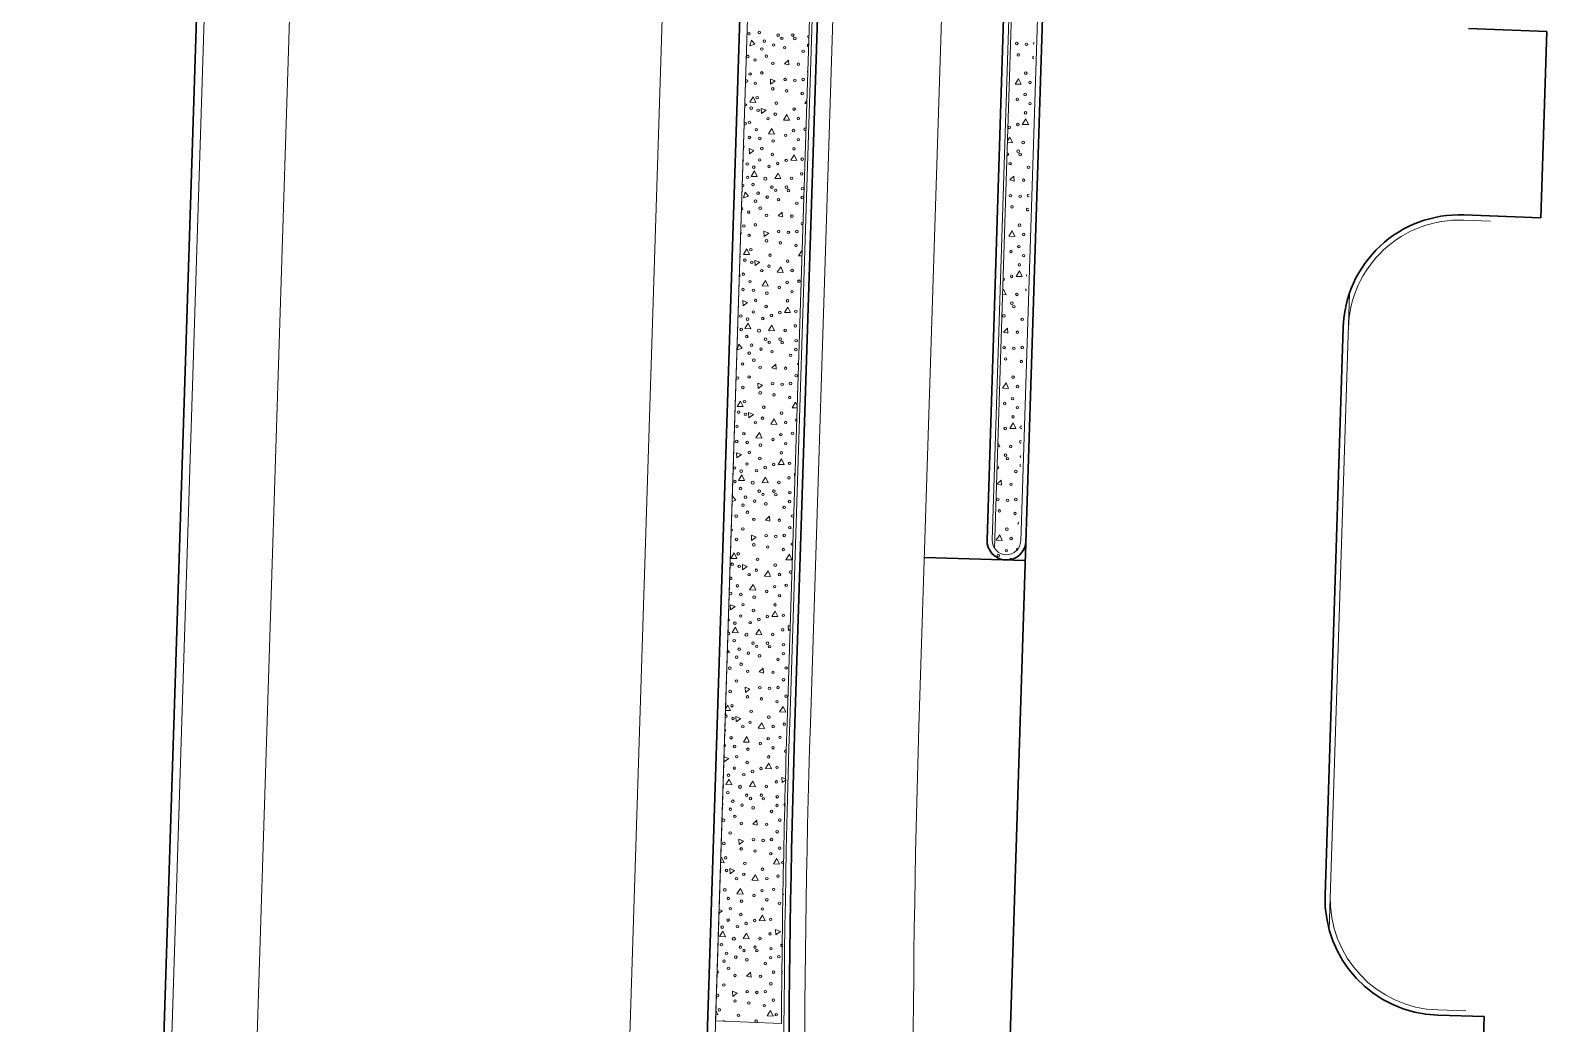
# Model space of a CAD drawing. Extents: x 2536801 to 2538856, y 7112140 to 7131569.
# Drawn here: x 2538213.5 to 2538408.9, y 7127485.2 to 7127613.2 of the extents above; entities that cross this region are included whole.
import ezdxf

# ---------------------------------------------------------------- set-up
doc = ezdxf.new("R2010")
doc.units = 0
doc.header["$LTSCALE"] = 100
doc.header["$MEASUREMENT"] = 0
for name, color, linetype, lineweight in [('D_BOC_FR', 3, 'Continuous', 13), ('D_BOC_RMP', 1, 'Continuous', 13), ('D_CTB_1', 2, 'Continuous', 0), ('D_DRVWY_1', 6, 'Continuous', 30), ('D_EOS_ML', 7, 'Continuous', 30), ('D_EOS_RMP', 1, 'Continuous', 30), ('D_EOT_ML', 7, 'Continuous', 13), ('D_EOT_RMP', 1, 'Continuous', 13), ('D_FOC_FR', 3, 'Continuous', 30), ('D_RIPRAP_1', 7, 'Continuous', 0)]:
    doc.layers.add(name, color=color, linetype=linetype, lineweight=lineweight)

msp = doc.modelspace()

# ---------------------------------------------------------------- linework, layer by layer
at = {"layer": 'D_BOC_FR', "lineweight": 0}
for p, q in [((2538341.15, 7127547.37), (2538360, 7128139.07)), ((2538380.91, 7127497.32), (2538383.52, 7127579.28))]:
    msp.add_line(p, q, dxfattribs=at)
at = {"layer": 'D_BOC_FR', "lineweight": 0, "extrusion": (0, 0, -1)}
msp.add_arc((-2538339.31, 7127547.43), 1.83, 181.8251, 271.8251, dxfattribs=at)
at = {"layer": 'D_BOC_RMP', "lineweight": 0}
for p, q in [((2538311.37, 7127523.97), (2538326.2, 7127989.51)), ((2538337.46, 7127547.49), (2538341.82, 7127684.3))]:
    msp.add_line(p, q, dxfattribs=at)
msp.add_arc((2538339.3, 7127547.43), 1.83, 178.1751, 268.1746, dxfattribs=at)
at = {"layer": 'D_BOC_RMP', "lineweight": 0, "extrusion": (0, 0, -1)}
msp.add_arc((-2539813.27, 7127476.11), 1502.67, 357.82511, 1.82493, dxfattribs=at)
at = {"layer": 'D_CTB_1', "linetype": 'Continuous', "lineweight": 0, "ltscale": 0.025}
for p, q in [((2538079.62, 7122710.13), (2538251.41, 7128101.79)), ((2538295.44, 7127285.57), (2538320.33, 7128066.91))]:
    msp.add_line(p, q, dxfattribs=at)
at = {"layer": 'D_DRVWY_1'}
for p, q in [((2538398.87, 7127613.38), (2538408.94, 7127613.01)), ((2538408.17, 7127589.02), (2538408.94, 7127613.01)), ((2538398.26, 7127589.39), (2538408.17, 7127589.02)), ((2538394.9, 7127486.29), (2538400.89, 7127486.1)), ((2538400.13, 7127462.11), (2538400.89, 7127486.1))]:
    msp.add_line(p, q, dxfattribs=at)
at = {"layer": 'D_DRVWY_1', "lineweight": 0}
for p, q in [((2538398.24, 7127588.72), (2538401.71, 7127588.59)), ((2538394.92, 7127486.96), (2538398.5, 7127486.84))]:
    msp.add_line(p, q, dxfattribs=at)
at = {"layer": 'D_DRVWY_1', "extrusion": (0, 0, -1)}
msp.add_arc((-2538397.7, 7127574.4), 15, 1.8251, 92.1307, dxfattribs=at)
at = {"layer": 'D_DRVWY_1', "lineweight": 0, "extrusion": (0, 0, -1)}
msp.add_arc((-2538397.7, 7127574.4), 14.33, 1.8251, 92.1307, dxfattribs=at)
at = {"layer": 'D_DRVWY_1'}
msp.add_arc((2538395.37, 7127501.28), 15, 178.1749, 268.1749, dxfattribs=at)
at = {"layer": 'D_DRVWY_1', "lineweight": 0}
msp.add_arc((2538395.37, 7127501.28), 14.33, 178.1749, 268.1749, dxfattribs=at)
at = {"layer": 'D_EOS_ML'}
for p, q in [((2537888.54, 7116744.4), (2538250.41, 7128101.82)), ((2538239.41, 7125558.6), (2538319.33, 7128066.94))]:
    msp.add_line(p, q, dxfattribs=at)
at = {"layer": 'D_EOS_RMP'}
for p, q in [((2538312.04, 7127523.95), (2538326.87, 7127989.49)), ((2538336.8, 7127547.51), (2538350.86, 7127988.73)), ((2538341.73, 7127544.85), (2538328.72, 7127545.27))]:
    msp.add_line(p, q, dxfattribs=at)
msp.add_arc((2538339.3, 7127547.43), 2.5, 178.1751, 268.1746, dxfattribs=at)
at = {"layer": 'D_EOS_RMP', "extrusion": (0, 0, -1)}
msp.add_arc((-2539813.27, 7127476.11), 1502, 357.82511, 1.82493, dxfattribs=at)
at = {"layer": 'D_EOT_ML'}
for p, q in [((2537900.53, 7116744.02), (2538262.4, 7128101.44)), ((2538218.53, 7125217.38), (2538310.38, 7128099.91))]:
    msp.add_line(p, q, dxfattribs=at)
at = {"layer": 'D_EOT_RMP'}
for p, q in [((2538314.03, 7127523.88), (2538328.87, 7127989.43)), ((2538328.03, 7127523.44), (2538342.86, 7127988.98))]:
    msp.add_line(p, q, dxfattribs=at)
at = {"layer": 'D_EOT_RMP', "extrusion": (0, 0, -1)}
for radius in [1500, 1486]:
    msp.add_arc((-2539813.27, 7127476.11), radius, 357.82511, 1.82493, dxfattribs=at)
at = {"layer": 'D_FOC_FR', "color": 3}
msp.add_line((2538333.34, 7127281.42), (2538360.67, 7128139.05), dxfattribs=at)
at = {"layer": 'D_FOC_FR'}
msp.add_line((2538380.38, 7127501.76), (2538382.71, 7127574.88), dxfattribs=at)
at = {"layer": 'D_FOC_FR', "color": 3, "extrusion": (0, 0, -1)}
msp.add_arc((-2538339.31, 7127547.43), 2.5, 181.8251, 271.8251, dxfattribs=at)
at = {"layer": 'D_RIPRAP_1', "color": 7, "lineweight": 0}
for p, q in [((2538320.33, 7128066.9), (2538301.81, 7127485.55)), ((2538311.04, 7127523.98), (2538325.87, 7127989.52)), ((2538301.81, 7127485.55), (2538310.3, 7127485.2))]:
    msp.add_line(p, q, dxfattribs=at)
at = {"layer": 'D_RIPRAP_1', "color": 7, "linetype": 'Continuous', "lineweight": 0}
for p, q in [((2538310.68, 7127608.84), (2538311.19, 7127609.33)), ((2538311.25, 7127608.7), (2538310.68, 7127608.84)), ((2538311.19, 7127609.33), (2538311.25, 7127608.7)), ((2538339.73, 7127593.89), (2538340.24, 7127594.38)), ((2538340.31, 7127593.75), (2538339.73, 7127593.89)), ((2538340.24, 7127594.38), (2538340.31, 7127593.75)), ((2538309.86, 7127589.25), (2538310.38, 7127589.75)), ((2538310.44, 7127589.12), (2538309.86, 7127589.25)), ((2538310.38, 7127589.75), (2538310.44, 7127589.12)), ((2538338.91, 7127574.3), (2538339.43, 7127574.8)), ((2538339.49, 7127574.17), (2538338.91, 7127574.3)), ((2538339.43, 7127574.8), (2538339.49, 7127574.17)), ((2538309.05, 7127569.67), (2538309.57, 7127570.16)), ((2538309.63, 7127569.53), (2538309.05, 7127569.67)), ((2538309.57, 7127570.16), (2538309.63, 7127569.53)), ((2538338.1, 7127554.72), (2538338.62, 7127555.21)), ((2538338.68, 7127554.58), (2538338.1, 7127554.72)), ((2538338.62, 7127555.21), (2538338.68, 7127554.58)), ((2538308.24, 7127550.08), (2538308.75, 7127550.58)), ((2538308.82, 7127549.95), (2538308.24, 7127550.08)), ((2538308.75, 7127550.58), (2538308.82, 7127549.95)), ((2538307.42, 7127530.5), (2538307.94, 7127530.99)), ((2538308, 7127530.36), (2538307.42, 7127530.5)), ((2538307.94, 7127530.99), (2538308, 7127530.36)), ((2538306.61, 7127510.91), (2538307.13, 7127511.41)), ((2538307.19, 7127510.78), (2538306.61, 7127510.91)), ((2538307.13, 7127511.41), (2538307.19, 7127510.78)), ((2538305.8, 7127491.32), (2538306.32, 7127491.82)), ((2538306.38, 7127491.19), (2538305.8, 7127491.32)), ((2538306.32, 7127491.82), (2538306.38, 7127491.19))]:
    msp.add_line(p, q, dxfattribs=at)
at = {"layer": 'D_RIPRAP_1', "color": 7, "lineweight": 0, "flags": 128}
msp.add_lwpolyline([(2538351.86, 7127988.69), (2538342.16, 7127684.29), (2538337.76, 7127546.43)], dxfattribs=at)
at = {"layer": 'D_RIPRAP_1', "color": 7, "linetype": 'Continuous', "lineweight": 0, "flags": 128}
for points in [[(2538306.85, 7127611.37), (2538306.21, 7127611.16), (2538306.42, 7127611.91)], [(2538308.9, 7127606.21), (2538308.87, 7127606.88), (2538309.48, 7127606.64)], [(2538341.21, 7127606.21), (2538340.43, 7127606.24), (2538340.87, 7127606.93)], [(2538306.99, 7127603.86), (2538306.22, 7127603.89), (2538306.66, 7127604.58)], [(2538307.73, 7127602.43), (2538307.7, 7127603.1), (2538308.31, 7127602.86)], [(2538311.35, 7127601.57), (2538310.57, 7127601.6), (2538311.01, 7127602.3)], [(2538342.13, 7127601.02), (2538341.35, 7127601.05), (2538341.79, 7127601.75)], [(2538309.42, 7127599.79), (2538308.64, 7127599.82), (2538309.08, 7127600.52)], [(2538306.18, 7127597.25), (2538306.14, 7127597.92), (2538306.76, 7127597.68)], [(2538312.27, 7127596.38), (2538311.49, 7127596.42), (2538311.93, 7127597.11)], [(2538307.17, 7127594.32), (2538306.39, 7127594.35), (2538306.83, 7127595.05)], [(2538310.21, 7127594.06), (2538309.44, 7127594.09), (2538309.88, 7127594.78)], [(2538306.04, 7127591.79), (2538305.4, 7127591.57), (2538305.61, 7127592.32)], [(2538308.09, 7127586.62), (2538308.05, 7127587.29), (2538308.67, 7127587.05)], [(2538340.4, 7127586.62), (2538339.62, 7127586.65), (2538340.06, 7127587.35)], [(2538306.18, 7127584.27), (2538305.4, 7127584.3), (2538305.84, 7127585)], [(2538306.92, 7127582.85), (2538306.88, 7127583.52), (2538307.5, 7127583.28)], [(2538310.53, 7127581.98), (2538309.76, 7127582.02), (2538310.2, 7127582.71)], [(2538341.32, 7127581.43), (2538340.54, 7127581.47), (2538340.98, 7127582.16)], [(2538308.6, 7127580.21), (2538307.83, 7127580.24), (2538308.26, 7127580.93)], [(2538305.36, 7127577.67), (2538305.33, 7127578.34), (2538305.94, 7127578.09)], [(2538311.45, 7127576.8), (2538310.68, 7127576.83), (2538311.12, 7127577.52)], [(2538306.35, 7127574.73), (2538305.58, 7127574.77), (2538306.02, 7127575.46)], [(2538309.4, 7127574.47), (2538308.62, 7127574.5), (2538309.06, 7127575.2)], [(2538305.22, 7127572.2), (2538304.59, 7127571.99), (2538304.79, 7127572.74)], [(2538307.28, 7127567.04), (2538307.24, 7127567.71), (2538307.86, 7127567.47)], [(2538339.58, 7127567.04), (2538338.81, 7127567.07), (2538339.25, 7127567.76)], [(2538305.37, 7127564.69), (2538304.59, 7127564.72), (2538305.03, 7127565.41)], [(2538306.11, 7127563.26), (2538306.07, 7127563.93), (2538306.69, 7127563.69)], [(2538309.72, 7127562.4), (2538308.94, 7127562.43), (2538309.38, 7127563.13)], [(2538340.5, 7127561.85), (2538339.73, 7127561.88), (2538340.17, 7127562.58)], [(2538307.79, 7127560.62), (2538307.01, 7127560.65), (2538307.45, 7127561.35)], [(2538304.55, 7127558.08), (2538304.52, 7127558.75), (2538305.13, 7127558.51)], [(2538310.64, 7127557.21), (2538309.86, 7127557.25), (2538310.3, 7127557.94)], [(2538305.54, 7127555.15), (2538304.76, 7127555.18), (2538305.2, 7127555.88)], [(2538308.59, 7127554.89), (2538307.81, 7127554.92), (2538308.25, 7127555.61)], [(2538306.46, 7127547.45), (2538306.43, 7127548.12), (2538307.04, 7127547.88)], [(2538338.77, 7127547.45), (2538337.99, 7127547.48), (2538338.43, 7127548.18)], [(2538304.56, 7127545.1), (2538303.78, 7127545.13), (2538304.22, 7127545.83)], [(2538305.29, 7127543.68), (2538305.26, 7127544.35), (2538305.87, 7127544.11)], [(2538311.66, 7127544.93), (2538310.88, 7127544.96), (2538311.32, 7127545.66)], [(2538308.91, 7127542.81), (2538308.13, 7127542.85), (2538308.57, 7127543.54)], [(2538306.98, 7127541.04), (2538306.2, 7127541.07), (2538306.64, 7127541.76)], [(2538303.74, 7127538.49), (2538303.7, 7127539.16), (2538304.32, 7127538.92)], [(2538309.83, 7127537.63), (2538309.05, 7127537.66), (2538309.49, 7127538.35)], [(2538304.73, 7127535.56), (2538303.95, 7127535.6), (2538304.39, 7127536.29)], [(2538307.78, 7127535.3), (2538307, 7127535.33), (2538307.44, 7127536.03)], [(2538305.65, 7127527.87), (2538305.62, 7127528.54), (2538306.23, 7127528.3)], [(2538304.48, 7127524.09), (2538304.44, 7127524.76), (2538305.06, 7127524.52)], [(2538310.85, 7127525.34), (2538310.07, 7127525.38), (2538310.51, 7127526.07)], [(2538308.1, 7127523.23), (2538307.32, 7127523.26), (2538307.76, 7127523.96)], [(2538306.16, 7127521.45), (2538305.39, 7127521.48), (2538305.83, 7127522.18)], [(2538309.01, 7127518.04), (2538308.24, 7127518.07), (2538308.68, 7127518.77)], [(2538303.91, 7127515.98), (2538303.14, 7127516.01), (2538303.58, 7127516.7)], [(2538306.96, 7127515.72), (2538306.19, 7127515.75), (2538306.62, 7127516.44)], [(2538304.84, 7127508.28), (2538304.8, 7127508.95), (2538305.42, 7127508.71)], [(2538303.67, 7127504.51), (2538303.63, 7127505.18), (2538304.25, 7127504.94)], [(2538310.03, 7127505.76), (2538309.26, 7127505.79), (2538309.7, 7127506.49)], [(2538307.28, 7127503.64), (2538306.5, 7127503.68), (2538306.94, 7127504.37)], [(2538305.35, 7127501.87), (2538304.57, 7127501.9), (2538305.01, 7127502.59)], [(2538308.2, 7127498.46), (2538307.42, 7127498.49), (2538307.86, 7127499.18)], [(2538309.58, 7127496.66), (2538309.55, 7127497.33), (2538310.16, 7127497.09)], [(2538303.1, 7127496.39), (2538302.32, 7127496.43), (2538302.76, 7127497.12)], [(2538306.15, 7127496.13), (2538305.37, 7127496.16), (2538305.81, 7127496.86)], [(2538304.03, 7127488.7), (2538303.99, 7127489.37), (2538304.61, 7127489.13)], [(2538309.22, 7127486.17), (2538308.44, 7127486.21), (2538308.88, 7127486.9)]]:
    msp.add_lwpolyline(points, close=True, dxfattribs=at)
for points in [[(2538305.57, 7127603.72), (2538305.85, 7127603.61), (2538305.56, 7127603.39)], [(2538313.58, 7127603.71), (2538313.32, 7127603.72), (2538313.59, 7127604.14)], [(2538339.44, 7127598.94), (2538339.74, 7127599.42), (2538340.08, 7127598.69), (2538339.43, 7127598.72)], [(2538305.34, 7127596.52), (2538305.43, 7127596.33), (2538305.34, 7127596.33)], [(2538304.95, 7127584.06), (2538305.04, 7127584.02), (2538304.94, 7127583.95)], [(2538312.95, 7127584.11), (2538312.51, 7127584.13), (2538312.95, 7127584.83), (2538312.97, 7127584.77)], [(2538338.82, 7127579.67), (2538338.93, 7127579.83), (2538339.27, 7127579.11), (2538338.81, 7127579.13)], [(2538312.33, 7127564.52), (2538311.7, 7127564.55), (2538312.13, 7127565.24), (2538312.34, 7127564.81)], [(2538338.2, 7127560.07), (2538338.45, 7127559.52), (2538338.18, 7127559.53)], [(2538312.04, 7127555.43), (2538312.02, 7127555.42), (2538311.99, 7127556.09), (2538312.06, 7127556.06)], [(2538303.96, 7127553.07), (2538303.98, 7127553.15), (2538304.41, 7127552.62), (2538303.94, 7127552.46)], [(2538340.88, 7127549.59), (2538340.75, 7127549.6), (2538340.89, 7127549.83)], [(2538311.42, 7127535.99), (2538311.21, 7127535.83), (2538311.17, 7127536.5), (2538311.43, 7127536.4)], [(2538303.33, 7127533.36), (2538303.6, 7127533.03), (2538303.32, 7127532.94)], [(2538303.09, 7127525.74), (2538303.4, 7127526.24), (2538303.74, 7127525.52), (2538303.08, 7127525.54)], [(2538302.89, 7127519.58), (2538303.51, 7127519.34), (2538302.93, 7127518.91), (2538302.89, 7127519.56)], [(2538310.9, 7127516.62), (2538310.4, 7127516.25), (2538310.36, 7127516.92), (2538310.9, 7127516.7)], [(2538302.7, 7127513.55), (2538302.78, 7127513.44), (2538302.69, 7127513.41)], [(2538302.47, 7127506.47), (2538302.59, 7127506.66), (2538302.93, 7127505.93), (2538302.46, 7127505.95)], [(2538310.62, 7127501.82), (2538310.58, 7127501.82), (2538310.62, 7127501.89)], [(2538302.27, 7127499.92), (2538302.69, 7127499.75), (2538302.25, 7127499.43)], [(2538301.85, 7127486.92), (2538302.12, 7127486.35), (2538301.83, 7127486.36)], [(2538302.82, 7127485.51), (2538302.82, 7127485.59), (2538303.05, 7127485.5)]]:
    msp.add_lwpolyline(points, dxfattribs=at)
at = {"layer": 'D_RIPRAP_1', "color": 7, "linetype": 'Continuous', "lineweight": 0}
for centre, radius in [((2538306.12, 7127612.73), 0.163), ((2538307.45, 7127612.88), 0.163), ((2538309.88, 7127612.55), 0.163), ((2538311.76, 7127612.55), 0.163), ((2538307.78, 7127610.75), 0.163), ((2538308.1, 7127611.77), 0.163), ((2538309.29, 7127611.27), 0.163), ((2538310.36, 7127612.14), 0.163), ((2538310.72, 7127610.93), 0.163), ((2538312.02, 7127612.11), 0.163), ((2538313.1, 7127610.46), 0.163), ((2538340.63, 7127611.46), 0.163), ((2538341.88, 7127611.36), 0.163), ((2538305.96, 7127609.78), 0.163), ((2538306.9, 7127609.34), 0.163), ((2538308.36, 7127609.84), 0.163), ((2538309.19, 7127608.92), 0.163), ((2538312.47, 7127608.8), 0.163), ((2538340.83, 7127610), 0.163), ((2538306.26, 7127607.54), 0.163), ((2538307.76, 7127607.68), 0.163), ((2538310.77, 7127606.82), 0.163), ((2538312.02, 7127606.73), 0.163), ((2538313.1, 7127606.84), 0.163), ((2538341.79, 7127607.65), 0.163), ((2538306.94, 7127606.33), 0.163), ((2538309.18, 7127605.63), 0.163), ((2538310.97, 7127605.37), 0.163), ((2538312.98, 7127605.02), 0.163), ((2538341.72, 7127604.89), 0.163), ((2538342.34, 7127606.44), 0.163), ((2538306.4, 7127603.14), 0.163), ((2538307.17, 7127604.49), 0.163), ((2538307.3, 7127602.86), 0.163), ((2538309.65, 7127603.78), 0.163), ((2538311.93, 7127603.02), 0.163), ((2538340.7, 7127604.26), 0.163), ((2538342.34, 7127603.72), 0.163), ((2538306.19, 7127601.32), 0.163), ((2538308.57, 7127601.79), 0.163), ((2538309.5, 7127602.36), 0.163), ((2538312.48, 7127601.81), 0.163), ((2538339.68, 7127600.65), 0.163), ((2538340.78, 7127601.04), 0.163), ((2538341.77, 7127602.53), 0.163), ((2538306.17, 7127599.37), 0.163), ((2538307.06, 7127600.37), 0.163), ((2538307.51, 7127599.24), 0.163), ((2538309.23, 7127598.9), 0.163), ((2538310.84, 7127599.63), 0.163), ((2538311.85, 7127600.25), 0.163), ((2538312.47, 7127599.08), 0.163), ((2538341.46, 7127598.72), 0.163), ((2538307.78, 7127597.94), 0.163), ((2538309.13, 7127597.17), 0.163), ((2538311.91, 7127597.9), 0.163), ((2538340.82, 7127597.6), 0.163), ((2538341.07, 7127597.16), 0.163), ((2538305.88, 7127595.95), 0.163), ((2538306.73, 7127595.54), 0.163), ((2538307.49, 7127596.46), 0.163), ((2538308.7, 7127595.61), 0.163), ((2538309.82, 7127596.02), 0.163), ((2538310.92, 7127596.41), 0.163), ((2538312.98, 7127596.56), 0.163), ((2538339.77, 7127595.98), 0.163), ((2538342.15, 7127595.51), 0.163), ((2538305.94, 7127594.22), 0.163), ((2538306.64, 7127593.3), 0.163), ((2538308.23, 7127594.05), 0.199), ((2538309.07, 7127592.96), 0.163), ((2538310.95, 7127592.96), 0.163), ((2538311.6, 7127594.09), 0.163), ((2538312.9, 7127594.68), 0.163), ((2538313.01, 7127592.77), 0.163), ((2538341.52, 7127593.85), 0.163), ((2538306.96, 7127591.16), 0.163), ((2538307.29, 7127592.19), 0.163), ((2538308.47, 7127591.68), 0.163), ((2538309.55, 7127592.55), 0.163), ((2538309.91, 7127591.34), 0.163), ((2538311.21, 7127592.52), 0.163), ((2538312.29, 7127590.88), 0.163), ((2538312.98, 7127591.63), 0.163), ((2538339.82, 7127591.87), 0.163), ((2538341.07, 7127591.78), 0.163), ((2538306.08, 7127589.75), 0.163), ((2538307.55, 7127590.25), 0.163), ((2538308.38, 7127589.33), 0.163), ((2538311.65, 7127589.22), 0.163), ((2538340.02, 7127590.42), 0.163), ((2538305.45, 7127587.96), 0.163), ((2538306.94, 7127588.1), 0.163), ((2538309.95, 7127587.24), 0.163), ((2538311.2, 7127587.14), 0.163), ((2538312.29, 7127587.25), 0.163), ((2538340.98, 7127588.07), 0.163), ((2538306.13, 7127586.75), 0.163), ((2538308.37, 7127586.05), 0.163), ((2538310.15, 7127585.78), 0.163), ((2538312.17, 7127585.44), 0.163), ((2538340.91, 7127585.3), 0.163), ((2538341.53, 7127586.86), 0.163), ((2538305.59, 7127583.55), 0.163), ((2538306.36, 7127584.9), 0.163), ((2538306.48, 7127583.28), 0.163), ((2538308.83, 7127584.19), 0.163), ((2538311.11, 7127583.43), 0.163), ((2538339.89, 7127584.68), 0.163), ((2538341.53, 7127584.14), 0.163), ((2538305.38, 7127581.74), 0.163), ((2538307.76, 7127582.21), 0.163), ((2538308.69, 7127582.78), 0.163), ((2538311.67, 7127582.22), 0.163), ((2538339.97, 7127581.46), 0.163), ((2538340.96, 7127582.95), 0.163), ((2538305.35, 7127579.78), 0.163), ((2538306.25, 7127580.78), 0.163), ((2538306.7, 7127579.66), 0.163), ((2538308.42, 7127579.31), 0.163), ((2538310.02, 7127580.04), 0.163), ((2538311.04, 7127580.67), 0.163), ((2538311.66, 7127579.5), 0.163), ((2538312.55, 7127580.84), 0.163), ((2538340.65, 7127579.14), 0.163), ((2538306.97, 7127578.35), 0.163), ((2538308.32, 7127577.59), 0.163), ((2538311.09, 7127578.31), 0.163), ((2538340, 7127578.01), 0.163), ((2538340.26, 7127577.57), 0.163), ((2538305.07, 7127576.36), 0.163), ((2538305.92, 7127575.96), 0.163), ((2538306.67, 7127576.88), 0.163), ((2538307.89, 7127576.03), 0.163), ((2538309.01, 7127576.43), 0.163), ((2538310.1, 7127576.82), 0.163), ((2538312.16, 7127576.97), 0.163), ((2538338.96, 7127576.39), 0.163), ((2538341.34, 7127575.93), 0.163), ((2538305.12, 7127574.63), 0.163), ((2538305.83, 7127573.71), 0.163), ((2538307.41, 7127574.47), 0.199), ((2538308.25, 7127573.38), 0.163), ((2538310.14, 7127573.38), 0.163), ((2538310.79, 7127574.5), 0.163), ((2538312.09, 7127575.1), 0.163), ((2538340.71, 7127574.27), 0.163), ((2538306.15, 7127571.58), 0.163), ((2538306.47, 7127572.6), 0.163), ((2538307.66, 7127572.1), 0.163), ((2538308.73, 7127572.97), 0.163), ((2538309.09, 7127571.76), 0.163), ((2538310.4, 7127572.94), 0.163), ((2538311.47, 7127571.29), 0.163), ((2538312.16, 7127572.04), 0.163), ((2538312.2, 7127573.19), 0.163), ((2538339, 7127572.29), 0.163), ((2538340.25, 7127572.19), 0.163), ((2538341.34, 7127572.3), 0.163), ((2538305.27, 7127570.17), 0.163), ((2538306.74, 7127570.67), 0.163), ((2538307.56, 7127569.75), 0.163), ((2538310.84, 7127569.63), 0.163), ((2538339.2, 7127570.83), 0.163), ((2538341.22, 7127570.49), 0.163), ((2538304.63, 7127568.37), 0.163), ((2538306.13, 7127568.51), 0.163), ((2538309.14, 7127567.65), 0.163), ((2538310.39, 7127567.56), 0.163), ((2538311.47, 7127567.67), 0.163), ((2538312.19, 7127568.67), 0.163), ((2538340.16, 7127568.48), 0.163), ((2538305.32, 7127567.16), 0.163), ((2538307.56, 7127566.46), 0.163), ((2538309.34, 7127566.2), 0.163), ((2538311.36, 7127565.85), 0.163), ((2538340.09, 7127565.72), 0.163), ((2538340.72, 7127567.27), 0.163), ((2538304.78, 7127563.97), 0.163), ((2538305.54, 7127565.32), 0.163), ((2538305.67, 7127563.69), 0.163), ((2538308.02, 7127564.61), 0.163), ((2538310.3, 7127563.85), 0.163), ((2538339.07, 7127565.09), 0.163), ((2538340.71, 7127564.55), 0.163), ((2538304.57, 7127562.15), 0.163), ((2538306.94, 7127562.62), 0.163), ((2538307.87, 7127563.19), 0.163), ((2538310.85, 7127562.64), 0.163), ((2538339.15, 7127561.87), 0.163), ((2538340.14, 7127563.36), 0.163), ((2538304.54, 7127560.2), 0.163), ((2538305.44, 7127561.2), 0.163), ((2538305.89, 7127560.07), 0.163), ((2538307.6, 7127559.72), 0.163), ((2538309.21, 7127560.46), 0.163), ((2538310.23, 7127561.08), 0.163), ((2538310.85, 7127559.91), 0.163), ((2538311.73, 7127561.25), 0.163), ((2538339.84, 7127559.55), 0.163), ((2538306.16, 7127558.77), 0.163), ((2538307.51, 7127558), 0.163), ((2538310.28, 7127558.73), 0.163), ((2538339.19, 7127558.43), 0.163), ((2538339.45, 7127557.99), 0.163), ((2538304.26, 7127556.78), 0.163), ((2538305.11, 7127556.37), 0.163), ((2538305.86, 7127557.29), 0.163), ((2538307.08, 7127556.44), 0.163), ((2538308.2, 7127556.85), 0.163), ((2538309.29, 7127557.23), 0.163), ((2538311.35, 7127557.39), 0.163), ((2538340.52, 7127556.34), 0.163), ((2538304.31, 7127555.05), 0.163), ((2538305.02, 7127554.13), 0.163), ((2538306.6, 7127554.88), 0.199), ((2538307.44, 7127553.79), 0.163), ((2538309.33, 7127553.79), 0.163), ((2538309.97, 7127554.92), 0.163), ((2538311.27, 7127555.51), 0.163), ((2538339.89, 7127554.68), 0.163), ((2538305.34, 7127551.99), 0.163), ((2538305.66, 7127553.02), 0.163), ((2538306.85, 7127552.51), 0.163), ((2538307.92, 7127553.38), 0.163), ((2538308.28, 7127552.17), 0.163), ((2538309.58, 7127553.35), 0.163), ((2538311.35, 7127552.46), 0.163), ((2538311.39, 7127553.6), 0.163), ((2538338.19, 7127552.7), 0.163), ((2538339.44, 7127552.61), 0.163), ((2538340.52, 7127552.72), 0.163), ((2538304.46, 7127550.58), 0.163), ((2538305.92, 7127551.08), 0.163), ((2538306.75, 7127550.16), 0.163), ((2538310.03, 7127550.05), 0.163), ((2538310.66, 7127551.71), 0.163), ((2538311.72, 7127550.59), 0.163), ((2538338.39, 7127551.25), 0.163), ((2538340.41, 7127550.91), 0.163), ((2538305.32, 7127548.93), 0.163), ((2538308.33, 7127548.07), 0.163), ((2538309.58, 7127547.97), 0.163), ((2538310.66, 7127548.08), 0.163), ((2538311.37, 7127549.09), 0.163), ((2538339.35, 7127548.9), 0.163), ((2538304.51, 7127547.58), 0.163), ((2538306.74, 7127546.88), 0.163), ((2538308.53, 7127546.61), 0.163), ((2538310.54, 7127546.27), 0.163), ((2538339.28, 7127546.13), 0.163), ((2538339.9, 7127547.69), 0.163), ((2538303.96, 7127544.38), 0.163), ((2538304.73, 7127545.73), 0.163), ((2538304.86, 7127544.11), 0.163), ((2538307.21, 7127545.02), 0.163), ((2538309.49, 7127544.26), 0.163), ((2538338.26, 7127545.51), 0.163), ((2538306.13, 7127543.04), 0.163), ((2538307.06, 7127543.61), 0.163), ((2538310.04, 7127543.05), 0.163), ((2538311.48, 7127543.36), 0.163), ((2538303.73, 7127540.61), 0.163), ((2538304.62, 7127541.61), 0.163), ((2538305.07, 7127540.49), 0.163), ((2538306.79, 7127540.14), 0.163), ((2538308.4, 7127540.87), 0.163), ((2538309.42, 7127541.5), 0.163), ((2538310.04, 7127540.33), 0.163), ((2538310.92, 7127541.67), 0.163), ((2538305.34, 7127539.18), 0.163), ((2538306.7, 7127538.42), 0.163), ((2538309.47, 7127539.14), 0.163), ((2538304.3, 7127536.79), 0.163), ((2538305.05, 7127537.71), 0.163), ((2538306.26, 7127536.86), 0.163), ((2538307.38, 7127537.26), 0.163), ((2538308.48, 7127537.65), 0.163), ((2538310.54, 7127537.8), 0.163), ((2538304.2, 7127534.54), 0.163), ((2538305.79, 7127535.3), 0.199), ((2538306.63, 7127534.21), 0.163), ((2538308.51, 7127534.21), 0.163), ((2538309.16, 7127535.33), 0.163), ((2538310.46, 7127535.93), 0.163), ((2538304.52, 7127532.41), 0.163), ((2538304.85, 7127533.43), 0.163), ((2538306.04, 7127532.93), 0.163), ((2538307.11, 7127533.8), 0.163), ((2538307.47, 7127532.59), 0.163), ((2538308.77, 7127533.77), 0.163), ((2538310.54, 7127532.87), 0.163), ((2538310.57, 7127534.02), 0.163), ((2538303.65, 7127531), 0.163), ((2538305.11, 7127531.5), 0.163), ((2538305.94, 7127530.58), 0.163), ((2538309.22, 7127530.46), 0.163), ((2538309.85, 7127532.12), 0.163), ((2538310.9, 7127531.01), 0.163), ((2538304.51, 7127529.34), 0.163), ((2538307.51, 7127528.48), 0.163), ((2538308.76, 7127528.39), 0.163), ((2538309.85, 7127528.49), 0.163), ((2538310.56, 7127529.5), 0.163), ((2538303.69, 7127527.99), 0.163), ((2538305.93, 7127527.29), 0.163), ((2538307.71, 7127527.03), 0.163), ((2538309.73, 7127526.68), 0.163), ((2538310.88, 7127527.39), 0.163), ((2538303.92, 7127526.15), 0.163), ((2538304.05, 7127524.52), 0.163), ((2538306.4, 7127525.44), 0.163), ((2538308.67, 7127524.68), 0.163), ((2538305.32, 7127523.45), 0.163), ((2538306.25, 7127524.02), 0.163), ((2538309.23, 7127523.47), 0.163), ((2538310.67, 7127523.77), 0.163), ((2538303.81, 7127522.03), 0.163), ((2538304.26, 7127520.9), 0.163), ((2538305.98, 7127520.55), 0.163), ((2538307.58, 7127521.29), 0.163), ((2538308.6, 7127521.91), 0.163), ((2538309.22, 7127520.74), 0.163), ((2538310.11, 7127522.08), 0.163), ((2538304.53, 7127519.6), 0.163), ((2538305.88, 7127518.83), 0.163), ((2538308.66, 7127519.56), 0.163), ((2538303.48, 7127517.2), 0.163), ((2538304.23, 7127518.12), 0.163), ((2538305.45, 7127517.27), 0.163), ((2538306.57, 7127517.68), 0.163), ((2538307.66, 7127518.06), 0.163), ((2538309.72, 7127518.22), 0.163), ((2538303.39, 7127514.96), 0.163), ((2538304.97, 7127515.71), 0.199), ((2538305.82, 7127514.62), 0.163), ((2538307.7, 7127514.62), 0.163), ((2538308.35, 7127515.75), 0.163), ((2538309.65, 7127516.34), 0.163), ((2538303.71, 7127512.82), 0.163), ((2538304.03, 7127513.85), 0.163), ((2538305.22, 7127513.34), 0.163), ((2538306.3, 7127514.21), 0.163), ((2538306.66, 7127513), 0.163), ((2538307.96, 7127514.18), 0.163), ((2538309.72, 7127513.29), 0.163), ((2538309.76, 7127514.43), 0.163), ((2538302.83, 7127511.41), 0.163), ((2538304.3, 7127511.91), 0.163), ((2538305.13, 7127510.99), 0.163), ((2538308.4, 7127510.88), 0.163), ((2538309.03, 7127512.54), 0.163), ((2538310.09, 7127511.42), 0.163), ((2538303.69, 7127509.76), 0.163), ((2538306.7, 7127508.9), 0.163), ((2538307.95, 7127508.8), 0.163), ((2538309.03, 7127508.91), 0.163), ((2538309.75, 7127509.92), 0.163), ((2538302.88, 7127508.41), 0.163), ((2538305.12, 7127507.71), 0.163), ((2538306.9, 7127507.44), 0.163), ((2538308.92, 7127507.1), 0.163), ((2538310.07, 7127507.81), 0.163), ((2538303.11, 7127506.56), 0.163), ((2538303.23, 7127504.94), 0.163), ((2538305.58, 7127505.85), 0.163), ((2538307.86, 7127505.09), 0.163), ((2538310.45, 7127505.93), 0.163), ((2538304.51, 7127503.87), 0.163), ((2538305.44, 7127504.44), 0.163), ((2538308.42, 7127503.88), 0.163), ((2538309.85, 7127504.19), 0.163), ((2538303, 7127502.44), 0.163), ((2538303.45, 7127501.31), 0.163), ((2538305.16, 7127500.97), 0.163), ((2538306.77, 7127501.7), 0.163), ((2538307.79, 7127502.33), 0.163), ((2538308.41, 7127501.16), 0.163), ((2538309.29, 7127502.5), 0.163), ((2538303.72, 7127500.01), 0.163), ((2538305.07, 7127499.25), 0.163), ((2538307.84, 7127499.97), 0.163), ((2538310.05, 7127500.7), 0.163), ((2538302.67, 7127497.62), 0.163), ((2538303.42, 7127498.54), 0.163), ((2538304.64, 7127497.69), 0.163), ((2538305.76, 7127498.09), 0.163), ((2538306.85, 7127498.48), 0.163), ((2538308.91, 7127498.63), 0.163), ((2538302.58, 7127495.37), 0.163), ((2538304.16, 7127496.13), 0.199), ((2538307.53, 7127496.16), 0.163), ((2538308.83, 7127496.76), 0.163), ((2538302.9, 7127493.24), 0.163), ((2538303.22, 7127494.26), 0.163), ((2538304.41, 7127493.76), 0.163), ((2538305, 7127495.04), 0.163), ((2538305.48, 7127494.63), 0.163), ((2538305.84, 7127493.42), 0.163), ((2538306.89, 7127495.04), 0.163), ((2538307.14, 7127494.6), 0.163), ((2538308.91, 7127493.7), 0.163), ((2538308.95, 7127494.85), 0.163), ((2538309.96, 7127493.83), 0.163), ((2538303.48, 7127492.33), 0.163), ((2538304.31, 7127491.41), 0.163), ((2538307.59, 7127491.29), 0.163), ((2538308.22, 7127492.95), 0.163), ((2538309.28, 7127491.84), 0.163), ((2538302.88, 7127490.17), 0.163), ((2538305.89, 7127489.31), 0.163), ((2538307.14, 7127489.22), 0.163), ((2538308.22, 7127489.32), 0.163), ((2538308.93, 7127490.33), 0.163), ((2538304.31, 7127488.12), 0.163), ((2538306.09, 7127487.86), 0.163), ((2538308.1, 7127487.51), 0.163), ((2538309.26, 7127488.22), 0.163), ((2538302.29, 7127486.98), 0.163), ((2538304.77, 7127486.27), 0.163), ((2538307.05, 7127485.51), 0.163), ((2538309.63, 7127486.35), 0.163)]:
    msp.add_circle(centre, radius, dxfattribs=at)
for centre, start, end in [((2538313.83, 7127612.36), 79.2618, 277.0883), ((2538313.79, 7127611.21), 78.8859, 277.4643), ((2538342.96, 7127611.47), 128.9281, 227.4217), ((2538342.85, 7127609.66), 104.9244, 251.4254), ((2538305.79, 7127606.64), 217.1257, 139.2244), ((2538313.81, 7127607.84), 127.447, 228.9031), ((2538305.63, 7127601.13), 206.3357, 150.0144), ((2538313.36, 7127600.42), 44.6373, 311.7129), ((2538305.33, 7127598.18), 290.8154, 65.5347), ((2538339.41, 7127597.19), 257.7194, 98.6308), ((2538305.3, 7127593.15), 243.9985, 112.3517), ((2538342.15, 7127591.89), 57.8845, 298.4653), ((2538305.15, 7127590.19), 266.6558, 89.6943), ((2538342.03, 7127590.08), 27.8327, 328.5171), ((2538304.98, 7127587.05), 290.5019, 65.8483), ((2538313, 7127588.26), 56.5355, 299.8147), ((2538304.82, 7127581.55), 284.1936, 72.1565), ((2538338.87, 7127581.07), 266.6763, 89.6738), ((2538342.03, 7127581.61), 137.0344, 219.3154), ((2538341.95, 7127579.73), 128.1334, 228.2164), ((2538338.6, 7127577.6), 345.6237, 10.7264), ((2538304.49, 7127573.56), 316.5948, 39.7553), ((2538312.53, 7127570.18), 96.0327, 260.3174), ((2538312.51, 7127566.56), 133.2582, 223.092), ((2538312.29, 7127562.94), 94.0053, 262.3448), ((2538341.21, 7127562.02), 64.341, 292.0088), ((2538341.14, 7127560.15), 57.1807, 299.1691), ((2538341.25, 7127558.24), 122.3973, 233.9524), ((2538338.15, 7127556.81), 250.1307, 106.2194), ((2538341.21, 7127557.09), 121.9512, 234.3986), ((2538303.82, 7127548.79), 269.1082, 87.242), ((2538311.7, 7127546.98), 61.467, 294.8832), ((2538340.78, 7127546.3), 89.8225, 266.5272), ((2538339.9, 7127544.97), 338.8573, 197.4918), ((2538303.76, 7127542.57), 214.4527, 141.8974), ((2538311.68, 7127539.87), 146.1817, 210.1684), ((2538303.44, 7127537.19), 271.1194, 85.2308), ((2538303.5, 7127535.46), 230.7921, 125.5581), ((2538303.15, 7127524.8), 233.7349, 122.6153), ((2538302.94, 7127522.98), 288.7491, 67.601), ((2538302.92, 7127521.03), 275.9813, 80.3689), ((2538310.87, 7127520.29), 51.9087, 305.9199), ((2538302.68, 7127515.88), 301.5721, 54.7781), ((2538310.78, 7127513.42), 67.7224, 290.1062), ((2538302.34, 7127505.21), 304.4764, 51.8738), ((2538310.37, 7127495.27), 40.497, 317.3316), ((2538302.02, 7127491.83), 263.7781, 92.5721), ((2538310.49, 7127491.8), 110.4973, 247.3314), ((2538302.07, 7127488.82), 195.5955, 160.7547), ((2538310.46, 7127485.39), 157.2362, 200.5925)]:
    msp.add_arc(centre, 0.163, start, end, dxfattribs=at)
at = {"layer": 'D_RIPRAP_1', "color": 7, "lineweight": 0, "extrusion": (0, 0, -1)}
msp.add_arc((-2539813.27, 7127476.11), 1503, 0.34641, 1.82493, dxfattribs=at)

doc.saveas('drawing.dxf')
